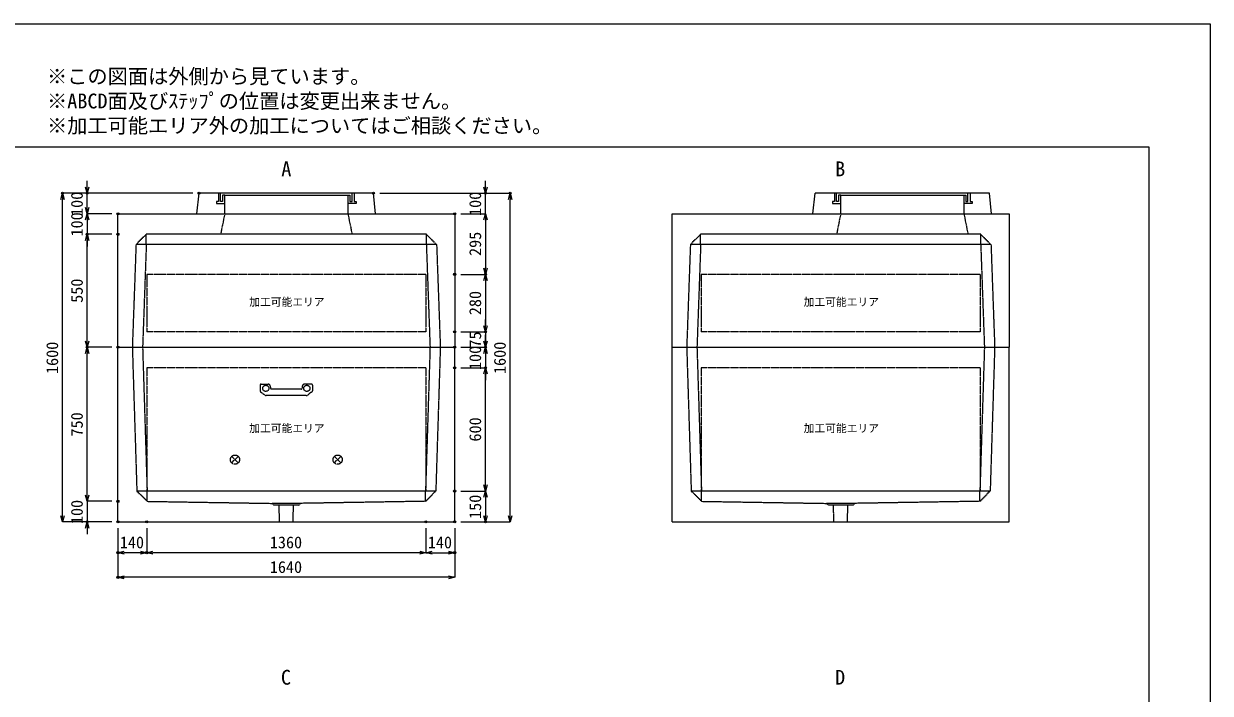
# Model space of a CAD drawing. Units: millimetres, scale not verified. Extents: x -4455 to 4455, y -3150 to 3150.
# Drawn here: x -1324 to 4455, y -109 to 3150 of the extents above; entities that cross this region are included whole.
import ezdxf
from ezdxf.enums import TextEntityAlignment as Align

# ---------------------------------------------------------------- set-up
doc = ezdxf.new("R2010")
doc.units = ezdxf.units.MM
doc.header["$LTSCALE"] = 20
doc.header["$PDMODE"] = 32
doc.header["$PDSIZE"] = 10
doc.linetypes.add('LONG_DASHED1', pattern=[7, 6, -1])
doc.linetypes.add('LONG_DOUBLE_CHAIN', pattern=[21.8, 18, -1, 0.6, -0.6, 0.6, -1])
for name, color, linetype, lineweight in [('0-0_D-TTL', 7, 'Continuous', 9), ('0-1_Defpoints', 7, 'Continuous', 9), ('0-3_D-TTL-TXT', 7, 'Continuous', 9), ('0-4_D-STR-TXT', 7, 'Continuous', 9), ('0-5_D-STR-DIM', 3, 'Continuous', 9), ('0-6_0', 7, 'Continuous', 9), ('0-7_D-STR', 7, 'LONG_DASHED1', 9), ('0-9_D-STR-STR3', 2, 'LONG_DASHED1', 9), ('0-A_D-STR-STR4', 134, 'LONG_DASHED1', 9), ('0-B_D-STR-STR5', 1, 'LONG_DOUBLE_CHAIN', 9)]:
    doc.layers.add(name, color=color, linetype=linetype, lineweight=lineweight)
doc.styles.add('ＭＳ ゴシック', font='')
doc.styles.get('ＭＳ ゴシック').set_extended_font_data('MS Gothic')

# ---------------------------------------------------------------- blocks, each defined once
blk = doc.blocks.new('A$C4DE05FD1')
at = {"layer": '0-0_D-TTL', "color": 134}
for p, q in [((4000, 76000), (114800, 76000)), ((114800, 76000), (114800, 4000))]:
    blk.add_line(p, q, dxfattribs=at)
at = {"layer": '0-1_Defpoints', "color": 134}
for p, q in [((0, 84000), (118800, 84000)), ((118800, 84000), (118800, 0))]:
    blk.add_line(p, q, dxfattribs=at)
at = {"layer": '0-3_D-TTL-TXT', "style": 'ＭＳ ゴシック'}
for s, p in [('※この図面は外側から見ています。', (43260.9, 79815.7)), ('※ABCD面及びｽﾃｯﾌﾟの位置は変更出来ません。', (43260.9, 78215.7)), ('※加工可能エリア外の加工についてはご相談ください。', (43260.9, 76615.7))]:
    blk.add_text(s, height=962.2, dxfattribs=at).set_placement(p, align=Align.BOTTOM_LEFT)
blk = doc.blocks.new('_Open30')
at = {"layer": '0-6_0'}
blk.add_line((0, 0), (-20, 0), dxfattribs=at)
blk.add_lwpolyline([(-20, 5.36), (0, 0), (-20, -5.36)], dxfattribs=at)
blk = doc.blocks.new('A$C31CA379A')
at = {"layer": '0-4_D-STR-TXT', "style": 'ＭＳ ゴシック'}
for s, p in [('A', (-325.9, -2190.5)), ('B', (35638.6, -2190.5)), ('C', (-351.4, -35190.5)), ('D', (35638.6, -35190.5))]:
    blk.add_text(s, height=962.2, dxfattribs=at).set_placement(p, align=Align.BOTTOM_LEFT)
blk = doc.blocks.new('A$C27844A11')
at = {"layer": '0-9_D-STR-STR3'}
for p, q in [((-2560, 1000), (-2560, 453.5)), ((-2515.5, 370.3), (-2060.4, 33.6)), ((-2460, 1100), (-1758.4, 1100)), ((1949.4, 0), (-1949.4, 0)), ((-1559.2, 917.4), (-1542, 721.3)), ((1442.4, 630), (-1442.4, 630)), ((1559.2, 917.4), (1542, 721.3)), ((2460, 1100), (1758.4, 1100)), ((2515.5, 370.3), (2060.4, 33.6)), ((2560, 1000), (2560, 453.5))]:
    blk.add_line(p, q, dxfattribs=at)
for centre in [(-2000, 700), (2000, 700)]:
    blk.add_circle(centre, 300, dxfattribs=at)
for centre, radius, start, end in [((-2460, 1000), 100, 90, 180), ((-2460, 453.5), 100, 180, 236.30993), ((-1949.4, 200), 200, 236.30993, 270), ((-1758.4, 900), 200, 5, 90), ((-1442.4, 730), 100, 185, 270), ((1442.4, 730), 100, 270, 355), ((1758.4, 900), 200, 90, 175), ((1949.4, 200), 200, 270, 303.69007), ((2460, 1000), 100, 0, 90), ((2460, 453.5), 100, 303.69007, 0)]:
    blk.add_arc(centre, radius, start, end, dxfattribs=at)
blk = doc.blocks.new('A$C019679C0')
at = {"layer": '0-7_D-STR', "linetype": 'Continuous'}
for p, q in [((-8700, 0), (-8500, 2000)), ((8500, 2000), (-8500, 2000)), ((8700, 0), (8500, 2000)), ((-8700, 0), (8700, 0))]:
    blk.add_line(p, q, dxfattribs=at)
at = {"layer": '0-7_D-STR'}
for p, q in [((-6000, 0), (-6000, 1800)), ((6000, 1800), (6000, 0))]:
    blk.add_line(p, q, dxfattribs=at)
at = {"layer": '0-A_D-STR-STR4'}
for points in [[(-6600, 2000), (-6600, 1200), (-6800, 1200), (-6800, 1000), (-6000, 1000)], [(-6000, 1800), (-6200, 1800), (-6200, 1200), (-6400, 1200), (-6400, 2000)], [(-6000, 1800), (6000, 1800), (6200, 1800)], [(6600, 2000), (6600, 1200), (6800, 1200), (6800, 1000), (6000, 1000)], [(6200, 1800), (6200, 1200), (6400, 1200), (6400, 2000)]]:
    blk.add_lwpolyline(points, dxfattribs=at)
blk = doc.blocks.new('A$C22C41F4A')
at = {"layer": '0-7_D-STR', "linetype": 'Continuous'}
for p, q in [((-16400, -17000), (-16400, 0)), ((-16400, 0), (16400, 0)), ((16400, -17000), (16400, 0)), ((-16400, -17000), (16400, -17000))]:
    blk.add_line(p, q, dxfattribs=at)
at = {"layer": '0-7_D-STR'}
for p, q in [((-15000, 0), (-14560, -14000)), ((-14000, 0), (-13560, -14000)), ((14000, 0), (13560, -14000)), ((15000, 0), (14560, -14000)), ((-13560, -15000), (-14560, -14000)), ((14560, -14000), (-14560, -14000)), ((-13560, -15000), (-13560, -14000)), ((-13560, -15000), (-1400, -15200)), ((13560, -15000), (1400, -15200)), ((13560, -15000), (14560, -14000)), ((13560, -15000), (13560, -14000)), ((1400, -15200), (-1400, -15200)), ((-1200, -15380), (-1400, -15200)), ((1200, -15380), (-1200, -15380)), ((-653.3, -17000), (-705, -15380)), ((653.3, -17000), (705, -15380)), ((1200, -15380), (1400, -15200))]:
    blk.add_line(p, q, dxfattribs=at)
at = {"layer": '0-B_D-STR-STR5'}
for p, q in [((13600, -2000), (13600, -14000)), ((13600, -14000), (-13600, -14000))]:
    blk.add_line(p, q, dxfattribs=at)
blk.add_lwpolyline([(13600, -2000), (-13600, -2000), (-13600, -14000)], dxfattribs=at)
blk = doc.blocks.new('A$C5F830673')
at = {"layer": '0-7_D-STR'}
for p, q in [((0, 13000), (-400, 11000)), ((12000, 13000), (12400, 11000)), ((-14640, 10000), (-13640, 11000)), ((13640, 11000), (-13640, 11000)), ((-13640, 10000), (-13640, 11000)), ((14640, 10000), (13640, 11000)), ((13640, 10000), (13640, 11000)), ((-14640, 10000), (-15000, 0)), ((14640, 10000), (-14640, 10000)), ((-13640, 10000), (-14000, 0)), ((13640, 10000), (14000, 0)), ((14640, 10000), (15000, 0))]:
    blk.add_line(p, q, dxfattribs=at)
at = {"layer": '0-7_D-STR', "linetype": 'Continuous'}
for p in [(16400, 13000), (-16400, 0)]:
    blk.add_line(p, (16400, 0), dxfattribs=at)
blk.add_lwpolyline([(-16400, 0), (-16400, 13000), (16400, 13000)], dxfattribs=at)
at = {"layer": '0-B_D-STR-STR5'}
for p, q in [((-13600, 7100), (-13600, 1500)), ((13600, 7100), (-13600, 7100))]:
    blk.add_line(p, q, dxfattribs=at)
blk.add_lwpolyline([(13600, 7100), (13600, 1500), (-13600, 1500)], dxfattribs=at)
blk = doc.blocks.new('A$C5DCA0687')
at = {"layer": '0-7_D-STR'}
for p, q in [((-6000, 13000), (-6400, 11000)), ((6000, 13000), (6400, 11000)), ((-14640, 10000), (-13640, 11000)), ((13640, 11000), (-13640, 11000)), ((-13640, 10000), (-13640, 11000)), ((14640, 10000), (13640, 11000)), ((13640, 10000), (13640, 11000)), ((-14640, 10000), (-15000, 0)), ((14640, 10000), (-14640, 10000)), ((-13640, 10000), (-14000, 0)), ((13640, 10000), (14000, 0)), ((14640, 10000), (15000, 0))]:
    blk.add_line(p, q, dxfattribs=at)
at = {"layer": '0-7_D-STR', "linetype": 'Continuous'}
for p in [(16400, 13000), (-16400, 0)]:
    blk.add_line(p, (16400, 0), dxfattribs=at)
blk.add_lwpolyline([(-16400, 0), (-16400, 13000), (16400, 13000)], dxfattribs=at)
at = {"layer": '0-B_D-STR-STR5'}
for p, q in [((-13600, 7100), (-13600, 1500)), ((13600, 7100), (-13600, 7100))]:
    blk.add_line(p, q, dxfattribs=at)
blk.add_lwpolyline([(13600, 7100), (13600, 1500), (-13600, 1500)], dxfattribs=at)
blk = doc.blocks.new('A$C1C640AAB')
at = {"layer": '0-B_D-STR-STR5'}
for p, q in [((-318.2, -318.2), (318.2, 318.2)), ((-318.2, 318.2), (318.2, -318.2))]:
    blk.add_line(p, q, dxfattribs=at)
blk.add_circle((0, 0), 450, dxfattribs=at)
blk = doc.blocks.new('A$C74db8668')
at = {"layer": '0-7_D-STR'}
blk.add_blockref('A$C22C41F4A', (0, 0), dxfattribs=at)
at = {"layer": '0-B_D-STR-STR5'}
for p in [(-5000, -10940), (5000, -10940)]:
    blk.add_blockref('A$C1C640AAB', p, dxfattribs=at)

msp = doc.modelspace()

# ---------------------------------------------------------------- linework, layer by layer
at = {"layer": '0-1_Defpoints'}
for p in [(-1135, 2325), (-1015, 2325), (-470, 2325), (380, 2325), (925, 2325), (1045, 2325), (-865, 2225), (775, 2225), (-1015, 2125), (-865, 2125), (775, 1930), (925, 1930), (775, 1650), (775, 1650), (925, 1650), (-1015, 1575), (-865, 1575), (-865, 1575), (775, 1575), (775, 1575), (925, 1575), (775, 1475), (925, 1475), (775, 875), (-865, 825), (-1015, 725), (-865, 725), (-865, 725), (-865, 725), (-725, 725), (635, 725), (775, 725), (775, 725), (775, 725), (925, 725), (-865, 575), (-725, 575), (775, 575), (-865, 455)]:
    msp.add_point(p, dxfattribs=at)
at = {"layer": '0-5_D-STR-DIM'}
for p, q in [((-1015, 2355), (-1015, 2385)), ((925, 2355), (925, 2385)), ((-500, 2325), (-1135, 2325)), ((-500, 2325), (-1015, 2325)), ((-1015, 2225), (-1015, 2325)), ((410, 2325), (925, 2325)), ((410, 2325), (1045, 2325)), ((925, 2225), (925, 2325)), ((-1135, 755), (-1135, 2295)), ((-1015, 2255), (-1015, 2285)), ((1045, 755), (1045, 2295)), ((-895, 2225), (-1015, 2225)), ((-1015, 2225), (-1015, 2125)), ((-895, 2225), (-1015, 2225)), ((805, 2225), (925, 2225)), ((805, 2225), (925, 2225)), ((-1015, 2195), (-1015, 2165)), ((925, 2195), (925, 1960)), ((925, 2195), (925, 2165)), ((-895, 2125), (-1015, 2125)), ((-895, 2125), (-1015, 2125)), ((-1015, 2095), (-1015, 2065)), ((-1015, 1605), (-1015, 2095)), ((805, 1930), (925, 1930)), ((805, 1930), (925, 1930)), ((925, 1900), (925, 1680)), ((925, 1680), (925, 1710)), ((805, 1650), (925, 1650)), ((805, 1650), (925, 1650)), ((925, 1650), (925, 1575)), ((925, 1605), (925, 1635)), ((-895, 1575), (-1015, 1575)), ((-895, 1575), (-1015, 1575)), ((805, 1575), (925, 1575)), ((805, 1575), (925, 1575)), ((925, 1575), (925, 1475)), ((-1015, 855), (-1015, 1545)), ((925, 1545), (925, 1515)), ((805, 1475), (925, 1475)), ((805, 1475), (925, 1475)), ((925, 1445), (925, 1415)), ((925, 905), (925, 1445)), ((-1015, 855), (-1015, 885)), ((805, 875), (925, 875)), ((805, 875), (925, 875)), ((-895, 825), (-1015, 825)), ((-895, 825), (-1015, 825)), ((-1015, 825), (-1015, 725)), ((925, 845), (925, 755)), ((-895, 725), (-1135, 725)), ((-895, 725), (-1015, 725)), ((-1015, 695), (-1015, 665)), ((-865, 695), (-865, 455)), ((-865, 695), (-865, 575)), ((-725, 695), (-725, 575)), ((-725, 695), (-725, 575)), ((635, 695), (635, 575)), ((635, 695), (635, 575)), ((775, 695), (775, 575)), ((775, 695), (775, 455)), ((805, 725), (925, 725)), ((805, 725), (1045, 725)), ((-755, 575), (-835, 575)), ((605, 575), (-695, 575)), ((665, 575), (745, 575)), ((745, 455), (-835, 455))]:
    msp.add_line(p, q, dxfattribs=at)

# ---------------------------------------------------------------- block references
at = {"layer": '0-0_D-TTL', "xscale": 0.075, "yscale": 0.075}
msp.add_blockref('A$C4DE05FD1', (-4455, -3150), dxfattribs=at)
at = {"layer": '0-4_D-STR-TXT', "xscale": 0.075, "yscale": 0.075}
msp.add_blockref('A$C31CA379A', (-45, 2550), dxfattribs=at)
at = {"layer": '0-5_D-STR-DIM', "xscale": 1.5, "yscale": 1.5}
for p, rotation in [((-1135, 2325), 90), ((-1015, 2325), 270), ((925, 2325), 270), ((1045, 2325), 90), ((-1015, 2225), 270), ((-1015, 2225), 90), ((925, 2225), 90), ((925, 2225), 90), ((-1015, 2125), 90), ((-1015, 2125), 90), ((925, 1930), 270), ((925, 1930), 90), ((925, 1650), 270), ((925, 1650), 270), ((-1015, 1575), 270), ((-1015, 1575), 90), ((925, 1575), 270), ((925, 1575), 90), ((925, 1475), 90), ((925, 1475), 90), ((925, 875), 270), ((925, 875), 90), ((-1015, 825), 270), ((-1015, 825), 270), ((-1135, 725), 270), ((925, 725), 270), ((1045, 725), 270), ((-1015, 725), 90), ((-865, 575), 180), ((-725, 575), 180), ((635, 575), 180), ((-865, 455), 180)]:
    msp.add_blockref('_Open30', p, dxfattribs=dict(at, rotation=rotation))
for p in [(-725, 575), (635, 575), (775, 575), (775, 455)]:
    msp.add_blockref('_Open30', p, dxfattribs=at)
at = {"layer": '0-7_D-STR', "xscale": 0.05, "yscale": 0.05}
for name, p in [('A$C019679C0', (-45, 2225)), ('A$C019679C0', (2955, 2225)), ('A$C5DCA0687', (-45, 1575)), ('A$C5F830673', (2655, 1575)), ('A$C74db8668', (-45, 1575)), ('A$C22C41F4A', (2655, 1575))]:
    msp.add_blockref(name, p, dxfattribs=at)
at = {"layer": '0-9_D-STR-STR3', "xscale": 0.05, "yscale": 0.05}
msp.add_blockref('A$C27844A11', (-45, 1340), dxfattribs=at)

# ---------------------------------------------------------------- texts
at = {"layer": '0-5_D-STR-DIM', "style": 'ＭＳ ゴシック'}
for s, p in [('100', (-1018.9, 2214.22)), ('100', (921.1, 2214.22)), ('100', (-1018.9, 2114.22)), ('295', (921.1, 2019.48)), ('550', (-1018.9, 1791.35)), ('280', (921.1, 1731.2)), ('75', (921.1, 1573.38)), ('1600', (-1138.9, 1444.72)), ('100', (921.1, 1464.22)), ('1600', (1041.1, 1444.72)), ('750', (-1018.9, 1140.6)), ('600', (921.1, 1115.9)), ('100', (-1018.9, 714.22)), ('150', (921.1, 739.22))]:
    msp.add_text(s, height=57.77, rotation=90, dxfattribs=at).set_placement(p, align=Align.BOTTOM_LEFT)
for s, p in [('140', (-855.78, 578.9)), ('1360', (-125.28, 578.9)), ('140', (644.22, 578.9)), ('1640', (-125.28, 458.9))]:
    msp.add_text(s, height=57.77, dxfattribs=at).set_placement(p, align=Align.BOTTOM_LEFT)
at = {"layer": '0-B_D-STR-STR5', "style": 'ＭＳ ゴシック'}
for p in [(-225.48, 1764.65), (2474.52, 1764.65), (-225.48, 1149.65), (2474.52, 1149.65)]:
    msp.add_text('加工可能エリア', height=38.42, dxfattribs=at).set_placement(p, align=Align.BOTTOM_LEFT)

doc.saveas('drawing.dxf')
